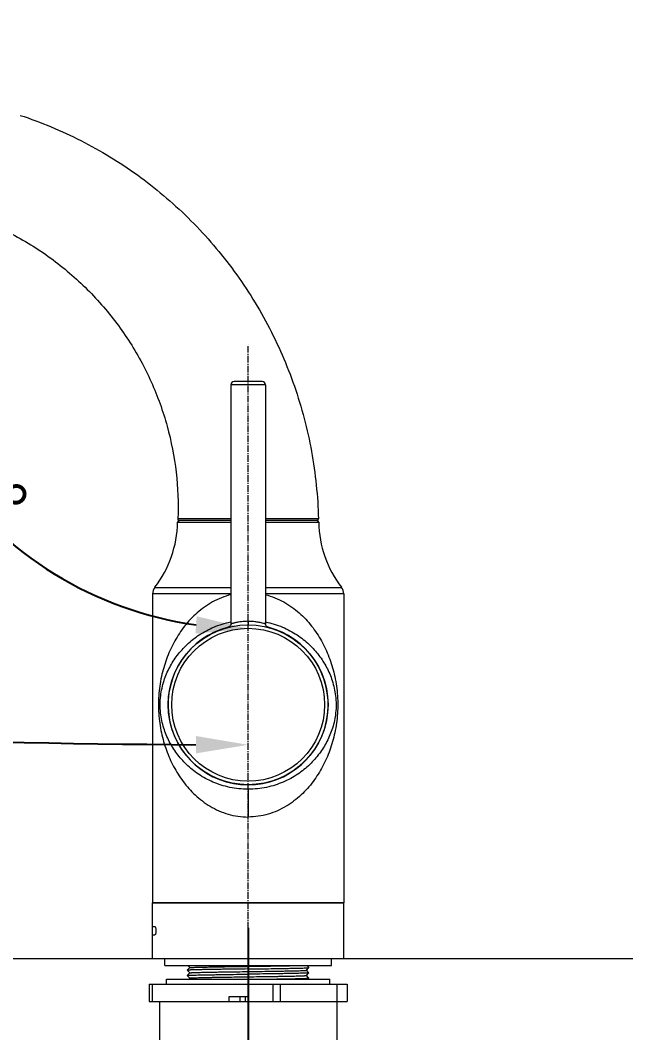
# Model space of a CAD drawing. Header units: millimetres. Extents: x 21205 to 22591, y -3891 to -2911.
# Drawn here: x 21982.1 to 22158.3, y -3453.2 to -3161.9 of the extents above; entities that cross this region are included whole.
import ezdxf

# ---------------------------------------------------------------- set-up
doc = ezdxf.new("R2010")
doc.units = ezdxf.units.MM
doc.header["$LTSCALE"] = 0.1
doc.linetypes.add('CENTER2', pattern=[28.575, 19.05, -3.175, 3.175, -3.175])
doc.layers.get('0').update_dxf_attribs({"lineweight": 13})
doc.layers.add('3', color=3, linetype='Continuous', lineweight=9)
doc.layers.add('Cneter', color=1, linetype='CENTER2', lineweight=13)
doc.styles.get("Standard").update_dxf_attribs({"font": 'arial.ttf'})
doc.dimstyles.new('A4', dxfattribs={"dimtxt": 4, "dimasz": 3.5, "dimexe": 0.7, "dimexo": 0.625, "dimgap": 0.5, "dimtad": 1, "dimdec": 1, "dimdsep": 46, "dimtxsty": 'Standard', "dimcen": 2.5, "dimclrd": 5, "dimclre": 5, "dimclrt": 7, "dimadec": 3, "dimazin": 2, "dimtfac": 1, "dimtdec": 1, "dimtmove": 0, "dimatfit": 3, "dimfxl": 0, "dimarcsym": 0})

# ---------------------------------------------------------------- blocks, each defined once
blk = doc.blocks.new('*D116')
at = {"layer": '3', "color": 3, "lineweight": -2}
blk.add_arc((22047.64, -3230.21), 106.71, 168.0605, 261.9395, dxfattribs=at)
at = {"layer": '3', "color": 3}
for points in [[(21940.83, -3207.45), (21945.64, -3208.82), (21947.36, -3193.71)], [(22032.85, -3333.38), (22032.5, -3338.36), (22047.64, -3336.92)]]:
    blk.add_solid(points, dxfattribs=at)
at = {"layer": 'Defpoints', "color": 0}
for p in [(21859.98, -3161.91), (21976.58, -3204.35), (22047.64, -3255.24), (21945.41, -3260.82), (22047.64, -3431.84)]:
    blk.add_point(p, dxfattribs=at)
at = {"layer": '3', "color": 7, "insert": (21966.91, -3286.74), "char_height": 20, "attachment_point": 5, "rotation": 305}
blk.add_mtext('{\\H0.75x;\\C3;110°}', dxfattribs=at)
blk = doc.blocks.new('*D117')
at = {"layer": '3', "color": 3, "lineweight": -2}
blk.add_line((21806.27, -3197.19), (21792.03, -3359.9), dxfattribs=at)
blk.add_arc((22047.64, -438.3), 2932.06, 265.29312, 269.70688, dxfattribs=at)
at = {"layer": '3', "color": 3}
for points in [[(21806.83, -3362.97), (21807.25, -3357.98), (21792.09, -3359.2)], [(22032.65, -3367.82), (22032.63, -3372.82), (22047.64, -3370.36)]]:
    blk.add_solid(points, dxfattribs=at)
at = {"layer": 'Defpoints', "color": 0}
for p in [(21808.58, -3170.79), (21806.32, -3196.57), (22047.64, -3255.24), (21877.16, -3365.4), (22047.64, -3431.84)]:
    blk.add_point(p, dxfattribs=at)
at = {"layer": '3', "color": 7, "insert": (21920.1, -3359.45), "char_height": 20, "attachment_point": 5, "rotation": 357.5}
blk.add_mtext('{\\H0.75x;\\C3;5°}', dxfattribs=at)
blk = doc.blocks.new('*D118')
at = {"layer": '3', "color": 3, "lineweight": -2}
for p, q in [((21807.35, -3184.3), (21807.35, -3477.32)), ((22047.64, -3422.99), (22047.64, -3477.32)), ((21822.35, -3476.62), (22032.64, -3476.62))]:
    blk.add_line(p, q, dxfattribs=at)
at = {"layer": '3', "color": 3}
for points in [[(21822.35, -3474.12), (21822.35, -3479.12), (21807.35, -3476.62)], [(22032.64, -3474.12), (22032.64, -3479.12), (22047.64, -3476.62)]]:
    blk.add_solid(points, dxfattribs=at)
at = {"layer": 'Defpoints', "color": 0}
for p in [(21807.35, -3183.68), (22047.64, -3422.36), (22047.64, -3476.62)]:
    blk.add_point(p, dxfattribs=at)
at = {"layer": '3', "color": 7, "insert": (21927.49, -3468.46), "char_height": 20, "attachment_point": 5}
blk.add_mtext('{\\H0.75x;\\C3;240}', dxfattribs=at)

msp = doc.modelspace()

# ---------------------------------------------------------------- linework, layer by layer
at = {"color": 7, "linetype": 'Continuous'}
for p, q in [((22052.64, -3266.83), (22042.64, -3266.83)), ((22042.64, -3266.83), (22042.64, -3335.6)), ((22051.64, -3265.83), (22043.64, -3265.83)), ((22052.64, -3266.83), (22052.64, -3335.6)), ((22042.64, -3305.32), (22027.41, -3305.31)), ((22042.64, -3305.83), (22027.84, -3305.83)), ((22067.88, -3305.32), (22052.64, -3305.32)), ((22067.44, -3305.83), (22052.64, -3305.83)), ((22027.34, -3306.33), (22042.64, -3306.33)), ((22052.64, -3306.33), (22067.94, -3306.33)), ((22020.77, -3325.05), (22042.64, -3325.05)), ((22052.64, -3325.05), (22074.51, -3325.05)), ((22042.64, -3326.89), (22020.14, -3326.89)), ((22075.14, -3326.89), (22052.64, -3326.89)), ((22047.64, -3334.83), (22047.64, -3335.83)), ((22047.64, -3383.14), (22047.64, -3391.13)), ((22020.14, -3415.83), (22075.14, -3415.83)), ((22020.14, -3415.83), (22075.14, -3415.83)), ((22020.14, -3422.64), (22020.14, -3415.83)), ((22075.14, -3415.83), (22020.14, -3415.83)), ((22075.14, -3431.84), (22075.14, -3415.83)), ((22020.14, -3422.64), (22020.81, -3422.64)), ((22020.14, -3425.04), (22020.14, -3422.64)), ((22020.14, -3425.04), (22020.81, -3425.04)), ((22020.14, -3431.84), (22020.14, -3425.04)), ((22020.14, -3431.84), (22075.14, -3431.84)), ((22023.64, -3433.84), (22023.64, -3431.84)), ((22023.64, -3433.84), (22071.64, -3433.84)), ((22030.26, -3433.84), (22030.89, -3434.46)), ((22065.14, -3434.46), (22064.52, -3433.84)), ((22071.64, -3433.84), (22071.64, -3431.84)), ((22030.89, -3434.46), (22030.14, -3435.21)), ((22030.14, -3435.21), (22030.14, -3435.21)), ((22030.14, -3435.21), (22030.89, -3435.96)), ((22030.89, -3435.96), (22030.14, -3436.71)), ((22030.14, -3436.71), (22030.14, -3436.71)), ((22030.14, -3436.71), (22030.89, -3437.46)), ((22064.39, -3435.21), (22065.14, -3434.46)), ((22065.14, -3435.96), (22064.39, -3435.21)), ((22064.39, -3436.71), (22065.14, -3435.96)), ((22065.14, -3437.46), (22064.39, -3436.71)), ((22019.14, -3439.24), (22019.14, -3444.24)), ((22019.14, -3439.24), (22076.14, -3439.24)), ((22020.02, -3439.24), (22020.02, -3444.24)), ((22024.14, -3439.24), (22024.14, -3437.74)), ((22024.14, -3437.74), (22071.14, -3437.74)), ((22030.89, -3437.46), (22030.61, -3437.74)), ((22054.76, -3439.24), (22054.76, -3444.24)), ((22056.88, -3439.24), (22056.88, -3444.24)), ((22064.87, -3437.74), (22065.14, -3437.46)), ((22071.14, -3439.24), (22071.14, -3437.74)), ((22073.14, -3439.24), (22073.14, -3444.24)), ((22076.14, -3439.24), (22076.14, -3444.24)), ((22042.16, -3444.24), (22042.16, -3442.74)), ((22042.16, -3442.74), (22047.54, -3442.74)), ((22045.31, -3444.24), (22045.31, -3442.74)), ((22046.81, -3442.74), (22046.81, -3444.24)), ((22047.54, -3442.74), (22047.54, -3444.24)), ((22019.14, -3444.24), (22076.14, -3444.24)), ((22022.14, -3444.24), (22022.14, -3462.14)), ((22073.14, -3444.24), (22073.14, -3462.14))]:
    msp.add_line(p, q, dxfattribs=at)
at = {"color": 0}
for p, q in [((22020.14, -3326.89), (22020.14, -3415.83)), ((22075.14, -3326.89), (22075.14, -3415.83))]:
    msp.add_line(p, q, dxfattribs=at)
at = {"color": 6}
msp.add_line((21407.03, -3431.84), (22158.32, -3431.84), dxfattribs=at)
msp.add_line((22020.14, -3431.84), (22075.14, -3431.84))
at = {"color": 7, "linetype": 'Continuous'}
for points in [[(22042.64, -3335.6), (22042.63, -3335.73), (22042.55, -3336.01), (22042.39, -3336.26), (22042.16, -3336.45), (22041.89, -3336.56)], [(22053.39, -3336.56), (22053.12, -3336.45), (22052.89, -3336.26), (22052.73, -3336.01), (22052.65, -3335.73), (22052.64, -3335.6)]]:
    msp.add_lwpolyline(points, dxfattribs=at)
for radius in [23, 22]:
    msp.add_circle((22047.64, -3358.83), radius, dxfattribs=at)
for centre, radius, start, end in [((22043.64, -3266.83), 1, 90, 180), ((22051.64, -3266.83), 1, 0, 90), ((22027.84, -3306.33), 0.5, 90, 179.1013), ((22027.91, -3305.33), 0.5, 177.7724, 269.9994), ((22067.38, -3305.33), 0.5, 269.9995, 1.5514), ((22067.44, -3306.33), 0.5, 0.8987, 90), ((21995.96, -3305.83), 31.38, 322.2381, 359.1013), ((22099.32, -3305.83), 31.38, 180.8987, 217.7619), ((22023.14, -3326.89), 3, 142.2381, 180), ((22072.14, -3326.89), 3, 0, 37.7619), ((22047.64, -3358.83), 23.04, 104.479, 75.5214)]:
    msp.add_arc(centre, radius, start, end, dxfattribs=at)
for points, knots in [([(21982.07, -3189.27), (21988.06, -3191.24), (21999.78, -3196.12), (22016.07, -3206.04), (22030.71, -3218.4), (22043.36, -3232.91), (22053.67, -3249.25), (22061.42, -3267.04), (22066.35, -3285.88), (22067.7, -3298.83), (22067.88, -3305.32)], [0, 0, 0, 0, 0.123117, 0.246801, 0.371051, 0.495837, 0.621146, 0.746954, 0.873243, 1, 1, 1, 1]), ([(21971.09, -3219.42), (21975.4, -3221.15), (21983.75, -3225.27), (21995.16, -3233.25), (22005.14, -3242.84), (22013.51, -3253.77), (22020.06, -3265.8), (22024.67, -3278.6), (22027.24, -3291.87), (22027.59, -3300.86), (22027.41, -3305.31)], [0, 0, 0, 0, 0.127439, 0.254232, 0.380354, 0.505785, 0.630487, 0.754445, 0.877617, 1, 1, 1, 1]), ([(22042.64, -3327.16), (22040.81, -3327.63), (22037.33, -3329.03), (22032.88, -3332.23), (22029.27, -3336.09), (22026.43, -3340.41), (22024.26, -3345.09), (22022.71, -3350.14), (22021.83, -3355.61), (22021.77, -3361.28), (22022.55, -3366.8), (22024.01, -3371.91), (22026.09, -3376.64), (22028.84, -3381), (22032.33, -3384.94), (22036.66, -3388.25), (22040.96, -3390.16), (22044.71, -3390.99), (22046.66, -3391.13), (22047.64, -3391.13)], [0, 0, 0, 0, 0.065761, 0.128711, 0.189393, 0.248736, 0.30782, 0.368162, 0.432181, 0.499992, 0.564697, 0.625382, 0.684533, 0.743772, 0.804211, 0.866801, 0.932178, 0.96591, 1, 1, 1, 1]), ([(22052.64, -3327.16), (22054.48, -3327.63), (22057.95, -3329.03), (22062.4, -3332.23), (22066.01, -3336.09), (22068.85, -3340.41), (22071.02, -3345.09), (22072.57, -3350.14), (22073.45, -3355.61), (22073.51, -3361.28), (22072.73, -3366.8), (22071.27, -3371.91), (22069.19, -3376.64), (22066.44, -3381), (22062.95, -3384.94), (22058.62, -3388.25), (22054.32, -3390.16), (22050.57, -3390.99), (22048.62, -3391.13), (22047.64, -3391.13)], [0, 0, 0, 0, 0.065761, 0.128711, 0.189393, 0.248736, 0.307821, 0.368162, 0.432181, 0.499992, 0.564698, 0.625382, 0.684533, 0.743771, 0.804211, 0.866801, 0.932178, 0.96591, 1, 1, 1, 1]), ([(22047.64, -3383.14), (22045.87, -3383.14), (22043.22, -3382.86), (22039.87, -3381.98), (22036.8, -3380.83), (22033.36, -3378.96), (22029.88, -3376.15), (22027.06, -3372.96), (22024.85, -3369.43), (22023.21, -3365.48), (22022.44, -3361.83), (22022.28, -3358.69), (22022.48, -3355.57), (22023.29, -3351.95), (22024.96, -3348.03), (22027.2, -3344.52), (22030.06, -3341.34), (22033.59, -3338.56), (22037.81, -3336.32), (22040.98, -3335.35), (22042.64, -3335.02)], [0, 0, 0, 0, 0.073227, 0.108745, 0.143176, 0.208367, 0.269323, 0.327227, 0.383621, 0.440756, 0.502748, 0.536605, 0.570302, 0.631878, 0.688883, 0.745313, 0.803353, 0.864513, 0.929942, 1, 1, 1, 1]), ([(22047.64, -3334.83), (22047.31, -3334.84), (22046.67, -3334.86), (22045.74, -3334.94), (22045.01, -3335.04), (22044.48, -3335.14), (22044.12, -3335.21), (22043.79, -3335.28), (22043.5, -3335.35), (22043.25, -3335.41), (22043.06, -3335.46), (22042.94, -3335.5), (22042.86, -3335.52), (22042.8, -3335.54), (22042.74, -3335.56), (22042.7, -3335.58), (22042.67, -3335.58), (22042.66, -3335.59), (22042.65, -3335.59), (22042.64, -3335.6), (22042.64, -3335.6), (22042.64, -3335.6)], [0, 0, 0, 0, 0.193202, 0.379049, 0.550573, 0.629028, 0.701632, 0.767734, 0.826699, 0.877937, 0.920874, 0.939063, 0.954987, 0.968587, 0.979802, 0.988586, 0.994902, 0.997125, 0.998719, 0.999678, 1, 1, 1, 1]), ([(22052.64, -3335.6), (22052.44, -3335.53), (22052.03, -3335.41), (22051.21, -3335.21), (22050.17, -3335.02), (22048.91, -3334.87), (22048.06, -3334.84), (22047.64, -3334.83)], [0, 0, 0, 0, 0.124988, 0.249997, 0.49999, 0.75, 1, 1, 1, 1]), ([(22052.64, -3335.02), (22054.31, -3335.35), (22057.47, -3336.32), (22061.7, -3338.56), (22065.22, -3341.34), (22068.08, -3344.52), (22070.32, -3348.03), (22071.99, -3351.95), (22072.8, -3355.57), (22073, -3358.7), (22072.84, -3361.83), (22072.07, -3365.48), (22070.43, -3369.43), (22068.22, -3372.96), (22065.4, -3376.16), (22061.92, -3378.96), (22058.48, -3380.83), (22055.41, -3381.98), (22052.06, -3382.86), (22049.41, -3383.14), (22047.64, -3383.14)], [0, 0, 0, 0, 0.070063, 0.135492, 0.196657, 0.2547, 0.311132, 0.36814, 0.429722, 0.463425, 0.49728, 0.55927, 0.616407, 0.672803, 0.730709, 0.79166, 0.856834, 0.891258, 0.926771, 1, 1, 1, 1]), ([(22020.81, -3422.64), (22020.86, -3422.64), (22020.92, -3422.72), (22020.97, -3422.84), (22021.04, -3423.06), (22021.1, -3423.39), (22021.12, -3423.84), (22021.1, -3424.28), (22021.04, -3424.61), (22020.97, -3424.83), (22020.92, -3424.95), (22020.86, -3425.04), (22020.81, -3425.04)], [0, 0, 0, 0, 0.054561, 0.101723, 0.162342, 0.317402, 0.499997, 0.682596, 0.837655, 0.898276, 0.945439, 1, 1, 1, 1]), ([(22030.89, -3434.46), (22030.89, -3434.46), (22030.9, -3434.45), (22030.93, -3434.44), (22030.97, -3434.44), (22031.05, -3434.43), (22031.16, -3434.42), (22031.29, -3434.41), (22031.45, -3434.4), (22031.64, -3434.39), (22031.94, -3434.38), (22032.39, -3434.36), (22032.99, -3434.34), (22033.69, -3434.32), (22034.49, -3434.3), (22035.37, -3434.28), (22036.7, -3434.26), (22038.54, -3434.22), (22040.91, -3434.18), (22043.46, -3434.15), (22046.12, -3434.11), (22048.82, -3434.07), (22051.48, -3434.03), (22054.78, -3433.98), (22058.32, -3433.92), (22061, -3433.87), (22062.15, -3433.84)], [0, 0, 0, 0, 0.000308, 0.000819, 0.002488, 0.005029, 0.008443, 0.012727, 0.017875, 0.023879, 0.030729, 0.046922, 0.066349, 0.088881, 0.114369, 0.142647, 0.173526, 0.242256, 0.318744, 0.400971, 0.486765, 0.573857, 0.659948, 0.742764, 0.889961, 1, 1, 1, 1]), ([(22047.64, -3434.84), (22046.51, -3434.85), (22044.3, -3434.88), (22041.57, -3434.92), (22039.48, -3434.95), (22038.02, -3434.97), (22036.65, -3435), (22035.39, -3435.02), (22034.24, -3435.04), (22033.22, -3435.07), (22032.33, -3435.09), (22031.68, -3435.11), (22031.24, -3435.13), (22030.96, -3435.14), (22030.73, -3435.15), (22030.53, -3435.16), (22030.37, -3435.17), (22030.27, -3435.18), (22030.21, -3435.19), (22030.18, -3435.2), (22030.15, -3435.2), (22030.14, -3435.21), (22030.14, -3435.21)], [0, 0, 0, 0, 0.193373, 0.379433, 0.467517, 0.551173, 0.629614, 0.7021, 0.767942, 0.826521, 0.87728, 0.919738, 0.937729, 0.953501, 0.967017, 0.97825, 0.987171, 0.993764, 0.996185, 0.998025, 0.99929, 1, 1, 1, 1]), ([(22030.14, -3436.71), (22030.14, -3436.71), (22030.15, -3436.7), (22030.18, -3436.7), (22030.21, -3436.69), (22030.27, -3436.68), (22030.37, -3436.67), (22030.53, -3436.66), (22030.73, -3436.65), (22030.96, -3436.64), (22031.24, -3436.63), (22031.68, -3436.61), (22032.33, -3436.59), (22033.22, -3436.57), (22034.24, -3436.54), (22035.39, -3436.52), (22036.65, -3436.5), (22038.02, -3436.48), (22039.48, -3436.45), (22041.57, -3436.42), (22044.3, -3436.38), (22046.51, -3436.35), (22047.64, -3436.34)], [0, 0, 0, 0, 0.00071, 0.001975, 0.003815, 0.006236, 0.012829, 0.021751, 0.032983, 0.0465, 0.062272, 0.080263, 0.122722, 0.173481, 0.232058, 0.297899, 0.370384, 0.448825, 0.532482, 0.620568, 0.806628, 1, 1, 1, 1]), ([(22030.89, -3435.96), (22030.89, -3435.96), (22030.9, -3435.95), (22030.92, -3435.95), (22030.96, -3435.94), (22031.02, -3435.93), (22031.12, -3435.92), (22031.27, -3435.91), (22031.45, -3435.9), (22031.68, -3435.89), (22031.94, -3435.88), (22032.37, -3435.86), (22032.99, -3435.84), (22033.84, -3435.82), (22034.82, -3435.79), (22035.92, -3435.77), (22037.13, -3435.75), (22038.44, -3435.72), (22039.83, -3435.7), (22041.83, -3435.67), (22044.44, -3435.63), (22047.64, -3435.59), (22050.84, -3435.54), (22053.45, -3435.5), (22055.45, -3435.47), (22056.84, -3435.45), (22058.15, -3435.42), (22059.36, -3435.4), (22060.46, -3435.38), (22061.44, -3435.36), (22062.29, -3435.33), (22062.91, -3435.31), (22063.34, -3435.3), (22063.6, -3435.29), (22063.83, -3435.27), (22064.02, -3435.26), (22064.16, -3435.25), (22064.26, -3435.24), (22064.33, -3435.23), (22064.36, -3435.23), (22064.38, -3435.22), (22064.39, -3435.22), (22064.39, -3435.21)], [0, 0, 0, 0, 0.000365, 0.001006, 0.001934, 0.003152, 0.006462, 0.010935, 0.016562, 0.023331, 0.031225, 0.040228, 0.061469, 0.086855, 0.116145, 0.149065, 0.185302, 0.224514, 0.266332, 0.310357, 0.403355, 0.5, 0.596644, 0.689642, 0.733668, 0.775485, 0.814697, 0.850934, 0.883854, 0.913145, 0.938531, 0.959772, 0.968775, 0.976669, 0.983438, 0.989065, 0.993538, 0.996848, 0.998067, 0.998995, 0.999635, 1, 1, 1, 1]), ([(22030.89, -3437.46), (22030.89, -3437.46), (22030.9, -3437.45), (22030.92, -3437.45), (22030.96, -3437.44), (22031.02, -3437.43), (22031.12, -3437.42), (22031.27, -3437.41), (22031.45, -3437.4), (22031.68, -3437.39), (22031.94, -3437.38), (22032.37, -3437.36), (22032.99, -3437.34), (22033.84, -3437.32), (22034.82, -3437.29), (22035.92, -3437.27), (22037.13, -3437.25), (22038.44, -3437.23), (22039.83, -3437.2), (22041.83, -3437.17), (22044.44, -3437.13), (22047.64, -3437.09), (22050.84, -3437.04), (22053.45, -3437), (22055.45, -3436.97), (22056.84, -3436.95), (22058.15, -3436.92), (22059.36, -3436.9), (22060.46, -3436.88), (22061.44, -3436.86), (22062.29, -3436.83), (22062.91, -3436.81), (22063.34, -3436.8), (22063.6, -3436.79), (22063.83, -3436.77), (22064.02, -3436.76), (22064.16, -3436.75), (22064.26, -3436.74), (22064.33, -3436.73), (22064.36, -3436.73), (22064.38, -3436.72), (22064.39, -3436.72), (22064.39, -3436.71)], [0, 0, 0, 0, 0.000365, 0.001006, 0.001934, 0.003152, 0.006462, 0.010935, 0.016563, 0.023331, 0.031225, 0.040228, 0.061469, 0.086855, 0.116146, 0.149065, 0.185303, 0.224515, 0.266332, 0.310358, 0.403356, 0.5, 0.596645, 0.689643, 0.733668, 0.775485, 0.814698, 0.850935, 0.883855, 0.913145, 0.938531, 0.959773, 0.968775, 0.976669, 0.983438, 0.989066, 0.993538, 0.996849, 0.998067, 0.998995, 0.999636, 1, 1, 1, 1]), ([(22047.64, -3434.84), (22048.77, -3434.82), (22050.98, -3434.79), (22053.71, -3434.75), (22055.8, -3434.72), (22057.26, -3434.7), (22058.63, -3434.67), (22059.89, -3434.65), (22061.04, -3434.63), (22062.06, -3434.61), (22062.95, -3434.58), (22063.6, -3434.56), (22064.04, -3434.55), (22064.32, -3434.54), (22064.55, -3434.52), (22064.75, -3434.51), (22064.91, -3434.5), (22065.01, -3434.49), (22065.07, -3434.48), (22065.11, -3434.48), (22065.13, -3434.47), (22065.14, -3434.47), (22065.14, -3434.46)], [0, 0, 0, 0, 0.193373, 0.379429, 0.467512, 0.551168, 0.629609, 0.702096, 0.767938, 0.826517, 0.877276, 0.919735, 0.937726, 0.953499, 0.967015, 0.978248, 0.987171, 0.993764, 0.996186, 0.998026, 0.999289, 1, 1, 1, 1]), ([(22065.14, -3435.96), (22065.14, -3435.97), (22065.13, -3435.97), (22065.11, -3435.98), (22065.07, -3435.98), (22065.01, -3435.99), (22064.91, -3436), (22064.75, -3436.01), (22064.55, -3436.02), (22064.32, -3436.04), (22064.04, -3436.05), (22063.6, -3436.06), (22062.95, -3436.08), (22062.06, -3436.11), (22061.04, -3436.13), (22059.89, -3436.15), (22058.63, -3436.17), (22057.26, -3436.2), (22055.8, -3436.22), (22053.71, -3436.25), (22050.98, -3436.29), (22048.77, -3436.32), (22047.64, -3436.34)], [0, 0, 0, 0, 0.000711, 0.001974, 0.003814, 0.006236, 0.012829, 0.021752, 0.032985, 0.046501, 0.062274, 0.080265, 0.122724, 0.173483, 0.232062, 0.297904, 0.370391, 0.448832, 0.532488, 0.620571, 0.806627, 1, 1, 1, 1]), ([(22054.76, -3437.74), (22055.49, -3437.73), (22056.89, -3437.7), (22058.89, -3437.67), (22060.41, -3437.64), (22061.51, -3437.62), (22062.23, -3437.6), (22062.88, -3437.58), (22063.44, -3437.57), (22063.93, -3437.55), (22064.34, -3437.53), (22064.63, -3437.52), (22064.82, -3437.51), (22064.92, -3437.5), (22065.01, -3437.49), (22065.07, -3437.48), (22065.11, -3437.48), (22065.14, -3437.47), (22065.14, -3437.46)], [0, 0, 0, 0, 0.211351, 0.404578, 0.575785, 0.652032, 0.721513, 0.783883, 0.838823, 0.886057, 0.925351, 0.956503, 0.968981, 0.979371, 0.987662, 0.993851, 0.997946, 1, 1, 1, 1])]:
    msp.add_open_spline(points, degree=3, knots=knots, dxfattribs=at)
for points in [[(22065.14, -3434.46), (22065.14, -3434.46), (22065.14, -3434.46), (22065.14, -3434.46)], [(22065.14, -3435.96), (22065.14, -3435.96), (22065.14, -3435.96), (22065.14, -3435.96)], [(22065.14, -3437.46), (22065.14, -3437.46), (22065.14, -3437.46), (22065.14, -3437.46)]]:
    msp.add_open_spline(points, degree=3, dxfattribs=at)
at = {"layer": 'Cneter'}
for p, q in [((22047.64, -3431.84), (22047.64, -3255.24)), ((22047.63, -3431.84), (22047.63, -3655.02))]:
    msp.add_line(p, q, dxfattribs=at)

# ---------------------------------------------------------------- dimensions: what is measured, and where the dimension line sits
at = {"layer": '3'}
for base, line1, line2, picture, middle in [((21945.41, -3260.82), ((22047.64, -3431.84), (22047.64, -3255.24)), ((21859.98, -3161.91), (21976.58, -3204.35)), '*D116', (21966.91, -3286.74)), ((21877.1563, -3365.4017), ((22047.6404, -3431.8359), (22047.6404, -3255.2385)), ((21808.5785, -3170.7922), (21806.3235, -3196.5675)), '*D117', (21920.1003, -3359.4514))]:
    dim = msp.add_angular_dim_2l(base=base, line1=line1, line2=line2, text='{\\H0.75x;\\C3;<>}', dimstyle='A4', override={"dimtxt": 20, "dimasz": 15, "dimdec": 0, "dimclrd": 3, "dimclre": 3, "dimfxl": 0.18, "dimarcsym": 1}, dxfattribs=at)
    dim.commit()
    dim.dimension.update_dxf_attribs({"geometry": picture, "text_midpoint": middle})
dim = msp.add_linear_dim(base=(22047.64, -3476.62), p1=(21807.35, -3183.68), p2=(22047.64, -3422.36), text='{\\H0.75x;\\C3;<>}', dimstyle='A4', override={"dimtxt": 20, "dimasz": 15, "dimdec": 0, "dimclrd": 3, "dimclre": 3, "dimfxl": 0.18, "dimarcsym": 1}, dxfattribs=at)
dim.commit()
dim.dimension.update_dxf_attribs({"geometry": '*D118', "text_midpoint": (21927.49, -3468.46)})

doc.saveas('drawing.dxf')
